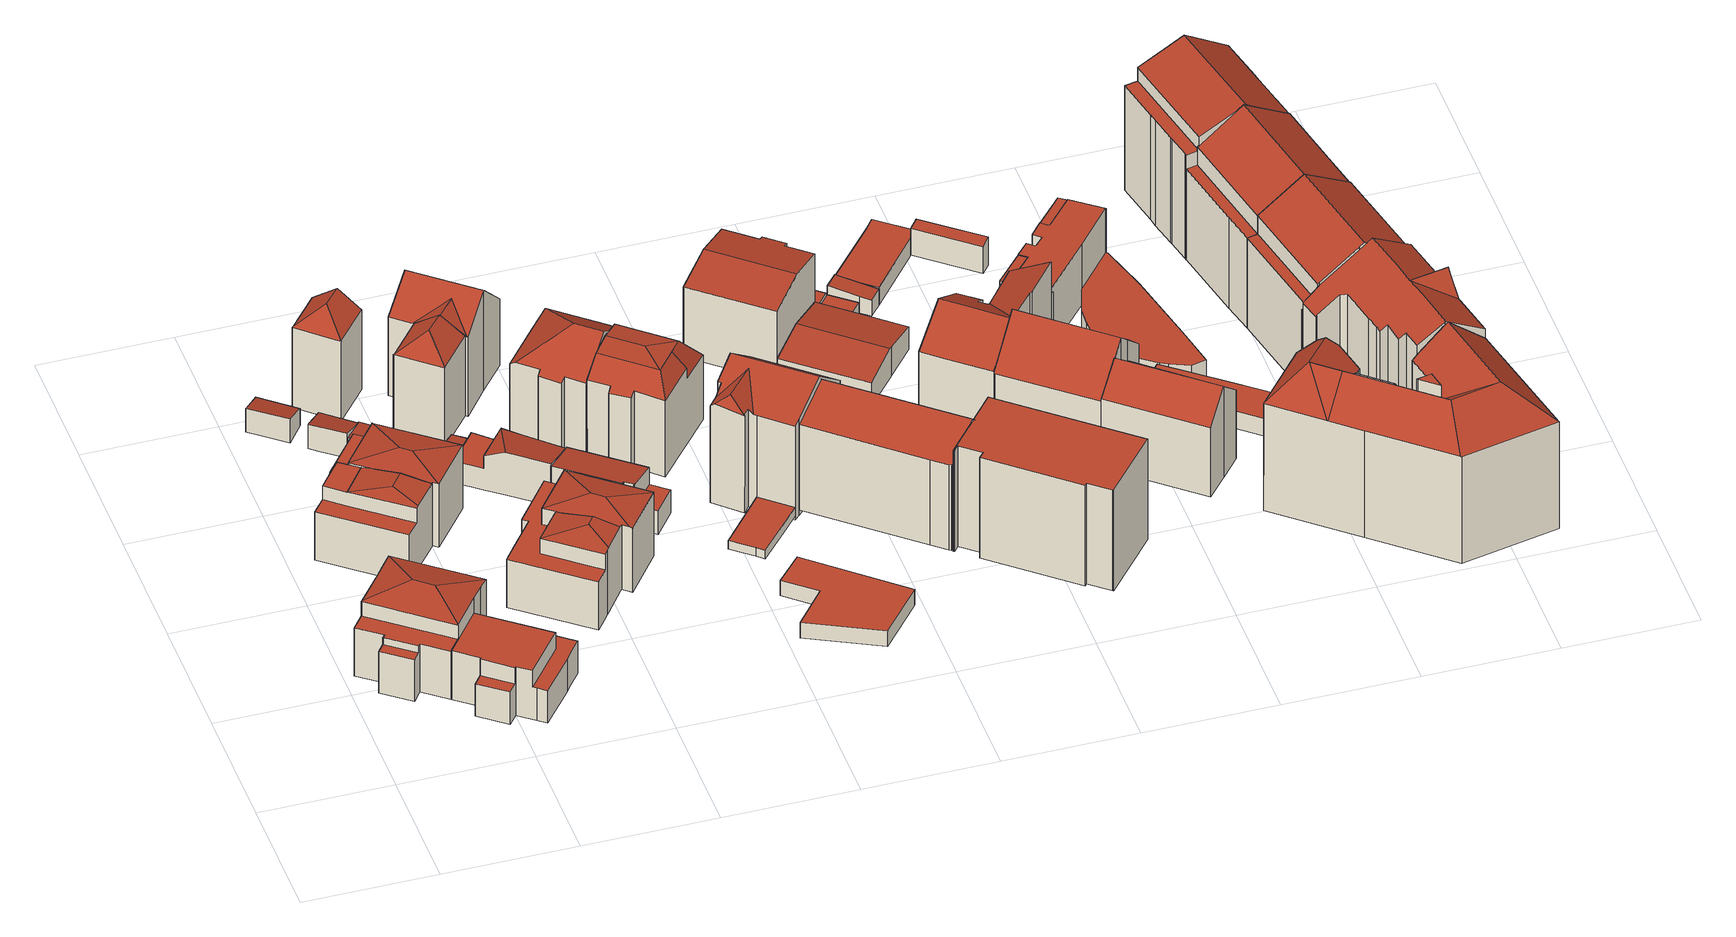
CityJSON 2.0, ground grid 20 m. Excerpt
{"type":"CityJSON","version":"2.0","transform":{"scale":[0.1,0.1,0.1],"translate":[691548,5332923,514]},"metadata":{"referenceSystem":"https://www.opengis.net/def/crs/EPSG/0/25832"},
"CityObjects":{
"building1":{"type":"Building","attributes":{"Gemeindeschluessel":"09162000","HoeheDach":"528.180","HoeheGrund":"515.790","Methode":"2000","NiedrigsteTraufeDesGebaeudes":"523.100","Geometrietyp2DReferenz":"3000","function":"31001_1000","roofType":"3200","measuredHeight":12.39,"storeysAboveGround":4},"geometry":[{"type":"MultiSurface","lod":"2","boundaries":[[[0,1,2,3,4]],[[5,6,7,8,9,10,11]],[[12,13,14,15,16,17,18,19,20]],[[21,22,23,24]],[[25,2,1,26]],[[24,17,16,15,14,27,28,29,11,10,9,30,31,32,33,25,26,21]],[[8,7,34,35,13,12,36,37]],[[20,19,38,0,4,39]],[[40,41,6,5]],[[0,38,22,1]],[[12,20,39,36]],[[9,8,37,30]],[[29,40,5,11]],[[24,23,18,17]],[[33,3,2,25]],[[26,1,22,21]],[[14,13,35,27]],[[41,34,7,6]],[[19,18,23,22,38]],[[29,28,27,35,34,41,40]],[[37,36,39,4,3,33,32,31,30]]],"semantics":{"surfaces":[{"type":"RoofSurface"},{"type":"WallSurface"},{"type":"GroundSurface"}],"values":[0,1,1,1,1,2,0,0,0,0,1,1,1,1,1,1,1,1,0,1,1]}}]},
"building2":{"type":"Building","attributes":{"Gemeindeschluessel":"09162000","HoeheDach":"524.380","HoeheGrund":"515.760","Methode":"2000","NiedrigsteTraufeDesGebaeudes":"521.460","Geometrietyp2DReferenz":"3000","function":"31001_1000","roofType":"1000","measuredHeight":8.62,"storeysAboveGround":3},"geometry":[{"type":"MultiSurface","lod":"2","boundaries":[[[42,43,44,45,17,46,14]],[[47,48,49,50]],[[51,52,53,54,55,56,57]],[[24,58,59,60]],[[61,62,60,59,63,64]],[[65,66,53,52]],[[47,50,67,68,64,63,59,58,45,44]],[[69,65,52,51]],[[70,69,51,57]],[[71,68,67,72]],[[61,64,68,71]],[[17,45,58,24]],[[73,72,67,50,49,74,75]],[[44,43,48,47]],[[54,53,66,74,49,48,43,42]],[[55,54,42,14]],[[65,69,70,76,75,74,66]],[[62,61,71,72,73,75,76,70,57,56,55,14,46,17,24,60]]],"semantics":{"surfaces":[{"type":"WallSurface"},{"type":"RoofSurface"},{"type":"GroundSurface"}],"values":[0,0,0,0,0,0,1,1,0,0,0,0,0,0,1,0,0,2]}}]},
"building3":{"type":"Building","attributes":{"Gemeindeschluessel":"09162000","HoeheDach":"519.528","HoeheGrund":"515.320","Methode":"2000","NiedrigsteTraufeDesGebaeudes":"518.335","Geometrietyp2DReferenz":"3000","function":"31001_2000","roofType":"2100","measuredHeight":4.21},"geometry":[{"type":"MultiSurface","lod":"2","boundaries":[[[77,78,79,80,81,82]],[[83,84,85,86,77,82]],[[80,79,87,88]],[[88,87,85,84]],[[86,85,87,79,78,77]],[[84,83,82,81,80,88]]],"semantics":{"surfaces":[{"type":"WallSurface"},{"type":"RoofSurface"},{"type":"GroundSurface"}],"values":[0,0,0,0,1,2]}}]},
"building4":{"type":"Building","attributes":{"Gemeindeschluessel":"09162000","HoeheDach":"527.890","HoeheGrund":"515.760","Methode":"2000","NiedrigsteTraufeDesGebaeudes":"524.290","Geometrietyp2DReferenz":"3000","function":"31001_1000","roofType":"3200","measuredHeight":12.13,"storeysAboveGround":4},"geometry":[{"type":"MultiSurface","lod":"2","boundaries":[[[89,90,91,92,93,94,95,96,97,98,99,100,101,102,103,104]],[[105,106,107,108]],[[109,110,111,112,113,114,115,116,117,118]],[[119,120,95,94,93,92,91,114,113,121,122,123]],[[124,112,111,110]],[[123,122,125,126]],[[115,127,128,116]],[[117,129,130,118]],[[131,105,108,132,133,134]],[[122,121,112,124,125]],[[135,119,123,126,136,137,138]],[[90,89,127,115,114,91]],[[117,116,128,129]],[[100,134,133,101]],[[132,130,129,128,104,103,102,101,133]],[[136,126,139,140]],[[95,120,141,96]],[[125,124,110,139,126]],[[99,131,134,100]],[[141,138,137,106,105,131,99,98,97,96]],[[104,128,127,89]],[[136,140,107,106,137]],[[108,107,118,130,132]],[[140,139,110,109,118,107]],[[120,119,135,138,141]],[[121,113,112]]],"semantics":{"surfaces":[{"type":"GroundSurface"},{"type":"WallSurface"},{"type":"RoofSurface"}],"values":[0,1,2,1,1,2,2,2,2,2,1,1,2,1,1,1,1,2,1,1,1,2,1,1,2,1]}}]},
"building5":{"type":"Building","attributes":{"Gemeindeschluessel":"09162000","HoeheDach":"519.549","HoeheGrund":"515.170","Methode":"1000","NiedrigsteTraufeDesGebaeudes":"517.961","Geometrietyp2DReferenz":"3000","function":"31001_2000","roofType":"2100","measuredHeight":4.38},"geometry":[{"type":"MultiSurface","lod":"2","boundaries":[[[142,143,144,145,146,147,148]],[[149,150,151,152,153,154,155]],[[143,142,148,152,151,150]],[[144,143,150,149,155,145]],[[152,148,147,153]],[[146,154,153,147]],[[155,154,146,145]]],"semantics":{"surfaces":[{"type":"GroundSurface"},{"type":"RoofSurface"},{"type":"WallSurface"}],"values":[0,1,2,2,2,2,2]}}]},
"building6":{"type":"Building","attributes":{"Gemeindeschluessel":"09162000","HoeheDach":"531.900","HoeheGrund":"515.100","Methode":"2000","NiedrigsteTraufeDesGebaeudes":"529.168","Geometrietyp2DReferenz":"3000","function":"31001_9998","roofType":"3200","measuredHeight":16.8,"storeysAboveGround":4},"geometry":[{"type":"MultiSurface","lod":"2","boundaries":[[[156,157,158,159]],[[160,161,162,163,164,157,156]],[[165,161,160,156,159,166,167]],[[161,165,167,168,169,162]],[[169,168,170,171]],[[170,168,167,166,159,158]],[[164,171,170,158,157]],[[163,162,169,171,164]]],"semantics":{"surfaces":[{"type":"WallSurface"},{"type":"GroundSurface"},{"type":"RoofSurface"}],"values":[0,0,1,0,2,0,2,2]}}]},
"building7":{"type":"Building","attributes":{"Gemeindeschluessel":"09162000","HoeheDach":"518.788","HoeheGrund":"515.420","Methode":"2000","NiedrigsteTraufeDesGebaeudes":"517.843","Geometrietyp2DReferenz":"3000","function":"31001_2000","roofType":"1000","measuredHeight":3.37},"geometry":[{"type":"MultiSurface","lod":"2","boundaries":[[[172,173,174,175]],[[176,177,178,179]],[[180,181,173,172]],[[179,178,182,183]],[[184,185,181,180]],[[183,186,184,180,172,175,176,179]],[[178,177,174,173,181,185,187,182]],[[175,174,177,176]],[[186,187,185,184]],[[183,182,187,186]]],"semantics":{"surfaces":[{"type":"WallSurface"},{"type":"GroundSurface"},{"type":"RoofSurface"}],"values":[0,0,0,0,0,1,2,0,0,0]}}]},
"building8":{"type":"Building","attributes":{"Gemeindeschluessel":"09162000","HoeheDach":"527.950","HoeheGrund":"515.720","Methode":"2000","NiedrigsteTraufeDesGebaeudes":"524.250","Geometrietyp2DReferenz":"3000","function":"31001_1000","roofType":"3200","measuredHeight":12.23,"storeysAboveGround":4},"geometry":[{"type":"MultiSurface","lod":"2","boundaries":[[[188,189,190,191,192,193,194,195,196,197,198,199,200]],[[201,188,200,202]],[[192,203,204,193]],[[205,206,207,208]],[[209,210,204,203]],[[211,212,213,214,215,216,217,218,219]],[[209,220,221,207,206,210]],[[222,219,218,223,224]],[[191,225,226,227,203,192]],[[228,229,221,220]],[[227,226,230,216,215,228,220,209,203]],[[231,232,198,197,196,233]],[[200,199,198,232,234,202]],[[196,195,194,235,236,233]],[[237,238,229,228,215,214]],[[238,239,208,207,221,229]],[[189,222,224,190]],[[218,217,240,223]],[[240,217,216,230,226]],[[223,240,226,225,224]],[[189,188,201,241,211,219,222]],[[239,238,237,214,213,212,211,241,201,202,234,232,231,233,236,235,242,243,205,208]],[[193,204,210,206,205,243,242,235,194]],[[190,224,225,191]]],"semantics":{"surfaces":[{"type":"RoofSurface"},{"type":"WallSurface"},{"type":"GroundSurface"}],"values":[0,1,1,1,0,1,0,0,1,0,0,1,1,1,1,1,1,0,1,0,1,2,1,1]}}]},
"building9":{"type":"Building","attributes":{"Gemeindeschluessel":"09162000","HoeheDach":"531.898","HoeheGrund":"515.230","Methode":"1000","NiedrigsteTraufeDesGebaeudes":"529.233","Geometrietyp2DReferenz":"3000","function":"31001_9998","roofType":"3200","measuredHeight":16.67,"storeysAboveGround":4},"geometry":[{"type":"MultiSurface","lod":"2","boundaries":[[[244,245,246,247]],[[247,246,248,249,250,251]],[[252,253,244,254]],[[245,255,248,246]],[[254,244,247,251]],[[244,253,255,245]],[[254,251,250,249,256,252]],[[255,253,252,256,249,248]]],"semantics":{"surfaces":[{"type":"RoofSurface"},{"type":"WallSurface"},{"type":"GroundSurface"}],"values":[0,1,1,0,1,0,2,1]}}]},
"building10":{"type":"Building","attributes":{"Gemeindeschluessel":"09162000","HoeheDach":"523.017","HoeheGrund":"515.440","Methode":"2000","NiedrigsteTraufeDesGebaeudes":"519.154","Geometrietyp2DReferenz":"3000","function":"31001_2000","roofType":"2100","measuredHeight":7.58},"geometry":[{"type":"MultiSurface","lod":"2","boundaries":[[[257,258,259,260,261,262,263,264,265,266,179]],[[266,267,268,176,269,179]],[[261,270,271,272,273,262]],[[264,274,275,276,277,265]],[[278,260,259,258,257,179,269,176,175,279,280,281,282]],[[276,275,273,272,271,282,281,280,279,175,283]],[[263,262,273,275,274,264]],[[260,278,282,271,270,261]],[[176,268,283,175]],[[265,277,276,283,268,267,266]]],"semantics":{"surfaces":[{"type":"WallSurface"},{"type":"RoofSurface"},{"type":"GroundSurface"}],"values":[0,0,1,0,2,0,1,0,0,1]}}]},
"building11":{"type":"Building","attributes":{"Gemeindeschluessel":"09162000","HoeheDach":"532.850","HoeheGrund":"515.339","Methode":"2000","NiedrigsteTraufeDesGebaeudes":"526.987","Geometrietyp2DReferenz":"3000","function":"31001_9998","roofType":"3100","measuredHeight":17.51,"storeysAboveGround":3},"geometry":[{"type":"MultiSurface","lod":"2","boundaries":[[[284,285,286,287]],[[288,289,290,291,292,293,294]],[[291,290,295,285,284]],[[287,296,292,291,284]],[[288,297,298,289]],[[290,289,298,299,295]],[[293,292,296,300,301]],[[302,303,301,300]],[[287,286,299,298,297,302,300,296]],[[288,294,303,302,297]],[[295,299,286,285]],[[293,301,303,294]]],"semantics":{"surfaces":[{"type":"RoofSurface"},{"type":"GroundSurface"},{"type":"WallSurface"}],"values":[0,1,2,2,2,2,2,0,0,2,0,2]}}]},
"building12":{"type":"Building","attributes":{"Gemeindeschluessel":"09162000","HoeheDach":"522.593","HoeheGrund":"514.731","Methode":"2000","NiedrigsteTraufeDesGebaeudes":"518.750","Geometrietyp2DReferenz":"3000","function":"31001_2000","roofType":"1000","measuredHeight":7.86},"geometry":[{"type":"MultiSurface","lod":"2","boundaries":[[[304,305,306,307]],[[308,309,310,311]],[[312,313,314,315]],[[316,317,318,319]],[[320,321,309,308]],[[322,323,313,312]],[[315,314,324,325]],[[319,318,307,306,321,320]],[[318,317,304,307]],[[326,327,305,304,317,316]],[[325,324,327,326]],[[323,310,309,321,306,305,327,324,314,313]],[[311,310,323,322]],[[326,316,319,320,308,311,322,312,315,325]]],"semantics":{"surfaces":[{"type":"WallSurface"},{"type":"RoofSurface"},{"type":"GroundSurface"}],"values":[0,0,0,0,0,0,0,0,1,0,0,1,0,2]}}]},
"building13":{"type":"Building","attributes":{"Gemeindeschluessel":"09162000","HoeheDach":"532.458","HoeheGrund":"515.210","Methode":"1000","NiedrigsteTraufeDesGebaeudes":"527.505","Geometrietyp2DReferenz":"3000","function":"31001_1000","roofType":"3200","measuredHeight":17.25,"storeysAboveGround":3},"geometry":[{"type":"MultiSurface","lod":"2","boundaries":[[[328,329,330,331,332,333,334,335,336,337,338,339,340]],[[341,342,343,344]],[[329,345,346,330]],[[335,334,347,348,349,336]],[[348,341,344,350,351,349]],[[331,330,346,352]],[[344,343,340,339,338,350]],[[347,353,354,352,346,345,342,341,348]],[[333,353,347,334]],[[349,351,350,338,337,336]],[[329,328,340,343,342,345]],[[332,331,352,354,353,333]]],"semantics":{"surfaces":[{"type":"GroundSurface"},{"type":"RoofSurface"},{"type":"WallSurface"}],"values":[0,1,2,2,1,2,2,1,2,2,2,2]}}]},
"building14":{"type":"Building","attributes":{"Gemeindeschluessel":"09162000","HoeheDach":"531.480","HoeheGrund":"515.284","Methode":"2000","NiedrigsteTraufeDesGebaeudes":"526.706","Geometrietyp2DReferenz":"3000","function":"31001_1000","roofType":"3100","measuredHeight":16.2,"storeysAboveGround":3},"geometry":[{"type":"MultiSurface","lod":"2","boundaries":[[[355,356,357,358,359,360,361,362]],[[362,361,363,364]],[[365,366,367,368,369,370,371]],[[372,373,374,375]],[[376,377,366,365]],[[378,379,380,381]],[[380,357,356,370,369]],[[358,357,380,379]],[[373,363,361,360,378,367,366,377,374]],[[372,375,376,365,371,355,362,364]],[[373,372,364,363]],[[377,376,375,374]],[[381,380,369,368]],[[371,370,356,355]],[[378,381,368,367]],[[359,379,378,360]],[[379,359,358]]],"semantics":{"surfaces":[{"type":"WallSurface"},{"type":"RoofSurface"},{"type":"GroundSurface"}],"values":[0,0,0,0,0,1,1,1,1,2,0,0,1,0,1,1,0]}}]},
"building15":{"type":"Building","attributes":{"Gemeindeschluessel":"09162000","HoeheDach":"516.363","HoeheGrund":"514.863","Methode":"1000","NiedrigsteTraufeDesGebaeudes":"516.363","Geometrietyp2DReferenz":"3000","function":"31001_2000","roofType":"1000","measuredHeight":1.5},"geometry":[{"type":"MultiSurface","lod":"2","boundaries":[[[382,383,384,385,386,387]],[[388,389,390,391,392,384,383,382]],[[393,394,389,388,382,387]],[[395,390,389,394]],[[396,395,394,393,387,386,385,397]],[[392,397,385,384]],[[395,396,397,392,391,390]]],"semantics":{"surfaces":[{"type":"WallSurface"},{"type":"RoofSurface"},{"type":"GroundSurface"}],"values":[0,1,0,0,2,0,0]}}]},
"building16":{"type":"Building","attributes":{"Gemeindeschluessel":"09162000","HoeheDach":"518.344","HoeheGrund":"515.639","Methode":"1000","NiedrigsteTraufeDesGebaeudes":"518.344","Geometrietyp2DReferenz":"3000","function":"31001_2000","roofType":"1000","measuredHeight":2.71},"geometry":[{"type":"MultiSurface","lod":"2","boundaries":[[[398,399,400,401,402,403,404]],[[398,405,406,399]],[[398,404,407,405]],[[401,400,408,409]],[[402,401,409,410]],[[407,411,410,409,408,406,405]],[[399,406,408,400]],[[403,411,407,404]],[[403,402,410,411]]],"semantics":{"surfaces":[{"type":"GroundSurface"},{"type":"WallSurface"},{"type":"RoofSurface"}],"values":[0,1,1,1,1,2,1,1,1]}}]},
"building17":{"type":"Building","attributes":{"Gemeindeschluessel":"09162000","HoeheDach":"534.150","HoeheGrund":"514.221","Methode":"2000","NiedrigsteTraufeDesGebaeudes":"528.809","Geometrietyp2DReferenz":"3000","function":"31001_1000","roofType":"3100","measuredHeight":19.93,"storeysAboveGround":4},"geometry":[{"type":"MultiSurface","lod":"2","boundaries":[[[412,413,414,415]],[[413,412,416,417]],[[418,419,420,421,422]],[[412,415,423,424,416]],[[425,426,418,422]],[[424,423,426,425]],[[427,420,419,428,429]],[[430,431,432,429,428]],[[417,433,434,414,413]],[[424,425,422,421,435,436,437,433,417,416]],[[438,427,429,432]],[[430,439,437,436,431]],[[437,439,434,433]],[[436,435,438,432,431]],[[418,426,423,415,414,434,439,430,428,419]],[[427,438,435,421,420]]],"semantics":{"surfaces":[{"type":"RoofSurface"},{"type":"WallSurface"},{"type":"GroundSurface"}],"values":[0,1,1,1,1,1,0,0,1,2,0,1,1,1,0,1]}}]},
"building18":{"type":"Building","attributes":{"Gemeindeschluessel":"09162000","HoeheDach":"533.324","HoeheGrund":"515.209","Methode":"2000","NiedrigsteTraufeDesGebaeudes":"527.784","Geometrietyp2DReferenz":"3000","function":"31001_1000","roofType":"3100","measuredHeight":18.11,"storeysAboveGround":5},"geometry":[{"type":"MultiSurface","lod":"2","boundaries":[[[440,441,442,443]],[[444,445,446,447]],[[443,442,448,449]],[[449,448,450,445,444]],[[451,452,453,454,455]],[[456,457,458,446,445,450,453,452]],[[451,455,440,443,449,444,447,459,460,461]],[[455,454,441,440]],[[459,458,457,460]],[[460,457,456,461]],[[461,456,452,451]],[[447,446,458,459]],[[450,448,442,441,454,453]]],"semantics":{"surfaces":[{"type":"WallSurface"},{"type":"RoofSurface"},{"type":"GroundSurface"}],"values":[0,0,0,0,0,1,2,0,0,0,0,0,1]}}]},
"building19":{"type":"Building","attributes":{"Gemeindeschluessel":"09162000","HoeheDach":"528.990","HoeheGrund":"515.180","Methode":"2000","NiedrigsteTraufeDesGebaeudes":"527.637","Geometrietyp2DReferenz":"3000","function":"31001_1000","roofType":"3100","measuredHeight":13.81,"storeysAboveGround":3},"geometry":[{"type":"MultiSurface","lod":"2","boundaries":[[[462,463,464,465,466,467,468,469]],[[470,462,469,471]],[[471,469,468,472,473,474]],[[475,464,463,476]],[[472,468,467,477]],[[478,479,474,473,472,477,480,481,475,476]],[[479,470,471,474]],[[481,465,464,475]],[[480,466,465,481]],[[479,478,476,463,462,470]],[[477,467,466,480]]],"semantics":{"surfaces":[{"type":"RoofSurface"},{"type":"WallSurface"},{"type":"GroundSurface"}],"values":[0,0,1,1,1,2,1,1,1,1,1]}}]},
"building20":{"type":"Building","attributes":{"Gemeindeschluessel":"09162000","HoeheDach":"520.490","HoeheGrund":"515.310","Methode":"1000","NiedrigsteTraufeDesGebaeudes":"519.299","Geometrietyp2DReferenz":"3000","function":"31001_9998","roofType":"3100","measuredHeight":5.18,"storeysAboveGround":1},"geometry":[{"type":"MultiSurface","lod":"2","boundaries":[[[482,483,484,485]],[[486,484,483,487,488,489]],[[490,488,487,491]],[[485,492,493,494,495,496,490,491,482]],[[497,498,486,489,499]],[[494,497,499,495]],[[499,489,488,490,496,495]],[[494,493,492,485,484,486,498,497]],[[491,487,483,482]]],"semantics":{"surfaces":[{"type":"WallSurface"},{"type":"RoofSurface"},{"type":"GroundSurface"}],"values":[0,1,0,2,1,0,0,0,0]}}]},
"building21":{"type":"Building","attributes":{"Gemeindeschluessel":"09162000","HoeheDach":"532.850","HoeheGrund":"515.150","Methode":"1000","NiedrigsteTraufeDesGebaeudes":"532.850","Geometrietyp2DReferenz":"3000","function":"31001_1000","roofType":"1000","measuredHeight":17.7,"storeysAboveGround":6},"geometry":[{"type":"MultiSurface","lod":"2","boundaries":[[[500,501,502,503,504,505,506,507,508,509,510,511]],[[502,501,512,513]],[[500,511,514,515]],[[502,513,516,503]],[[507,517,518,508]],[[511,510,519,514]],[[508,518,520,509]],[[503,516,521,504]],[[522,523,521,516,513,512,515,514,519,520,518,517]],[[500,515,512,501]],[[505,523,522,506]],[[510,509,520,519]],[[505,504,521,523]],[[507,506,522,517]]],"semantics":{"surfaces":[{"type":"GroundSurface"},{"type":"WallSurface"},{"type":"RoofSurface"}],"values":[0,1,1,1,1,1,1,1,2,1,1,1,1,1]}}]},
"building22":{"type":"Building","attributes":{"Gemeindeschluessel":"09162000","HoeheDach":"517.452","HoeheGrund":"515.167","Methode":"1000","NiedrigsteTraufeDesGebaeudes":"517.452","Geometrietyp2DReferenz":"3000","function":"51009_1610","roofType":"1000","measuredHeight":2.29},"geometry":[{"type":"MultiSurface","lod":"2","boundaries":[[[524,525,526,527]],[[528,529,525,524]],[[530,531,529,528]],[[526,525,529,531]],[[527,526,531,530]],[[530,528,524,527]]],"semantics":{"surfaces":[{"type":"WallSurface"},{"type":"RoofSurface"},{"type":"GroundSurface"}],"values":[0,0,0,1,0,2]}}]},
"building23":{"type":"Building","attributes":{"Gemeindeschluessel":"09162000","HoeheDach":"517.127","HoeheGrund":"515.340","Methode":"1000","NiedrigsteTraufeDesGebaeudes":"517.127","Geometrietyp2DReferenz":"3000","function":"31001_2000","roofType":"1000","measuredHeight":1.79},"geometry":[{"type":"MultiSurface","lod":"2","boundaries":[[[532,533,534,535]],[[536,537,538,539]],[[539,538,540,491]],[[540,538,537,534,533,541]],[[490,541,533,532]],[[535,534,537,536]],[[491,540,541,490]],[[490,532,535,536,539,491]]],"semantics":{"surfaces":[{"type":"WallSurface"},{"type":"RoofSurface"},{"type":"GroundSurface"}],"values":[0,0,0,1,0,0,0,2]}}]},
"building24":{"type":"Building","attributes":{"Gemeindeschluessel":"09162000","HoeheDach":"518.666","HoeheGrund":"515.320","Methode":"1000","NiedrigsteTraufeDesGebaeudes":"518.078","Geometrietyp2DReferenz":"3000","function":"31001_2000","roofType":"1000","measuredHeight":3.35},"geometry":[{"type":"MultiSurface","lod":"2","boundaries":[[[539,542,543,536]],[[544,545,546,547]],[[536,543,545,544]],[[536,544,547,548,539]],[[548,549,542,539]],[[547,546,549,548]],[[542,549,546,545,543]]],"semantics":{"surfaces":[{"type":"WallSurface"},{"type":"GroundSurface"},{"type":"RoofSurface"}],"values":[0,0,0,1,0,0,2]}}]},
"building25":{"type":"Building","attributes":{"Gemeindeschluessel":"09162000","HoeheDach":"531.281","HoeheGrund":"515.290","Methode":"1000","NiedrigsteTraufeDesGebaeudes":"527.058","Geometrietyp2DReferenz":"3000","function":"31001_1000","roofType":"3100","measuredHeight":15.99,"storeysAboveGround":3},"geometry":[{"type":"MultiSurface","lod":"2","boundaries":[[[550,551,552,553,554,555,556,557,558,559,560,561,562,563,564,565,566,567,568,569,570]],[[571,572,573,574,575,576,577,578,579,580]],[[558,581,582,559]],[[569,583,584,570]],[[582,580,579,561,560,559]],[[551,585,586,552]],[[556,555,554,553,552,586,587,573,572,588]],[[589,588,572,571,580,582,581]],[[573,587,586,585,590,584,583,591,592,574]],[[551,550,570,584,590,585]],[[575,574,592,591,568,567,566,565]],[[557,556,588,589,581,558]],[[561,579,578,562]],[[576,575,565,564,563,577]],[[568,591,583,569]],[[562,578,577,563]]],"semantics":{"surfaces":[{"type":"GroundSurface"},{"type":"RoofSurface"},{"type":"WallSurface"}],"values":[0,1,2,2,2,2,2,1,1,2,2,2,2,2,2,2]}}]},
"building26":{"type":"Building","attributes":{"Gemeindeschluessel":"09162000","HoeheDach":"518.366","HoeheGrund":"515.310","Methode":"1000","NiedrigsteTraufeDesGebaeudes":"518.366","Geometrietyp2DReferenz":"3000","function":"31001_2000","roofType":"1000","measuredHeight":3.06},"geometry":[{"type":"MultiSurface","lod":"2","boundaries":[[[593,594,595,596]],[[597,598,599,544]],[[600,596,595,601,598,597]],[[547,593,596,600]],[[593,547,544,599,602,594]],[[547,600,597,544]],[[595,594,602,601]],[[598,601,602,599]]],"semantics":{"surfaces":[{"type":"WallSurface"},{"type":"RoofSurface"},{"type":"GroundSurface"}],"values":[0,0,1,0,2,0,0,0]}}]},
"building27":{"type":"Building","attributes":{"Gemeindeschluessel":"09162000","HoeheDach":"533.040","HoeheGrund":"515.290","Methode":"2000","NiedrigsteTraufeDesGebaeudes":"525.825","Geometrietyp2DReferenz":"3000","function":"31001_1000","roofType":"3100","measuredHeight":17.75,"storeysAboveGround":3},"geometry":[{"type":"MultiSurface","lod":"2","boundaries":[[[551,603,604,605]],[[606,607,608,609,552,553,555,556]],[[610,611,612,613]],[[614,615,616,617]],[[604,618,619,620,621,605]],[[612,611,622,623,607,606]],[[552,609,603,551]],[[624,622,611,610]],[[617,625,624,610,613,556,555,553,552,551,605,621,620,626,627,628,614]],[[617,616,623,625]],[[615,614,628,629]],[[623,616,615,629,630,631,619,618,604,603,609,608,607]],[[628,627,626,631,630,629]],[[620,619,631,626]],[[625,623,622,624]],[[613,612,606,556]]],"semantics":{"surfaces":[{"type":"WallSurface"},{"type":"RoofSurface"},{"type":"GroundSurface"}],"values":[0,0,0,0,0,1,0,0,2,0,0,1,0,0,0,0]}}]},
"building28":{"type":"Building","attributes":{"Gemeindeschluessel":"09162000","HoeheDach":"525.543","HoeheGrund":"515.485","Methode":"1000","NiedrigsteTraufeDesGebaeudes":"525.543","Geometrietyp2DReferenz":"3000","function":"51009_1610","roofType":"1000","measuredHeight":10.06},"geometry":[{"type":"MultiSurface","lod":"2","boundaries":[[[632,633,634,635]],[[635,636,637,632]],[[634,638,636,635]],[[633,639,638,634]],[[636,638,639,637]],[[632,637,639,633]]],"semantics":{"surfaces":[{"type":"GroundSurface"},{"type":"WallSurface"},{"type":"RoofSurface"}],"values":[0,1,1,1,2,1]}}]},
"building29":{"type":"Building","attributes":{"Gemeindeschluessel":"09162000","HoeheDach":"520.373","HoeheGrund":"515.390","Methode":"1000","NiedrigsteTraufeDesGebaeudes":"520.059","Geometrietyp2DReferenz":"3000","function":"51009_1610","roofType":"1000","measuredHeight":4.98},"geometry":[{"type":"MultiSurface","lod":"2","boundaries":[[[640,641,642,643]],[[643,644,645,640]],[[644,646,647,645]],[[641,647,646,642]],[[640,645,647,641]],[[642,646,644,643]]],"semantics":{"surfaces":[{"type":"GroundSurface"},{"type":"WallSurface"},{"type":"RoofSurface"}],"values":[0,1,2,1,1,1]}}]},
"building30":{"type":"Building","attributes":{"Gemeindeschluessel":"09162000","HoeheDach":"531.291","HoeheGrund":"515.210","Methode":"1000","NiedrigsteTraufeDesGebaeudes":"527.373","Geometrietyp2DReferenz":"3000","function":"31001_1000","roofType":"3100","measuredHeight":16.08,"storeysAboveGround":4},"geometry":[{"type":"MultiSurface","lod":"2","boundaries":[[[648,649,650,651]],[[652,653,650,649,654,655,656]],[[657,658,659,660]],[[651,650,653,661]],[[660,659,662,663]],[[664,655,654,665]],[[665,654,649,648]],[[657,666,661,653,652,658]],[[662,667,656,655,664,668,669,663]],[[661,666,657,660,663,669,668,664,665,648,651]],[[658,652,656,667,662,659]]],"semantics":{"surfaces":[{"type":"WallSurface"},{"type":"RoofSurface"},{"type":"GroundSurface"}],"values":[0,1,0,0,0,0,0,0,0,2,1]}}]},
"building31":{"type":"Building","attributes":{"Gemeindeschluessel":"09162000","HoeheDach":"525.561","HoeheGrund":"515.040","Methode":"1000","NiedrigsteTraufeDesGebaeudes":"525.561","Geometrietyp2DReferenz":"3000","function":"31001_1000","roofType":"1000","measuredHeight":10.52,"storeysAboveGround":1},"geometry":[{"type":"MultiSurface","lod":"2","boundaries":[[[670,671,672,673]],[[674,675,676,677]],[[678,676,675,679,680,681,682,683,684,685,686,687,688,689,690,672,671,691]],[[683,682,692,693,694,684]],[[695,688,687,696]],[[692,682,681,697]],[[673,672,690,698]],[[677,676,678,699]],[[699,678,691,700]],[[696,687,686,701]],[[702,680,679,703]],[[704,689,688,695]],[[701,686,685,705]],[[698,690,689,704]],[[705,685,684,694]],[[697,702,703,674,677,699,700,670,673,698,704,695,696,701,705,694,693,692]],[[702,697,681,680]],[[703,679,675,674]],[[700,691,671,670]]],"semantics":{"surfaces":[{"type":"WallSurface"},{"type":"RoofSurface"},{"type":"GroundSurface"}],"values":[0,0,1,0,0,0,0,0,0,0,0,0,0,0,0,2,0,0,0]}}]},
"building32":{"type":"Building","attributes":{"Gemeindeschluessel":"09162000","HoeheDach":"525.528","HoeheGrund":"515.199","Methode":"1000","NiedrigsteTraufeDesGebaeudes":"525.528","Geometrietyp2DReferenz":"3000","function":"51009_1610","roofType":"1000","measuredHeight":10.33},"geometry":[{"type":"MultiSurface","lod":"2","boundaries":[[[706,707,708,709]],[[710,708,707,711]],[[712,706,709,713]],[[713,709,708,710]],[[713,710,711,712]],[[711,707,706,712]]],"semantics":{"surfaces":[{"type":"RoofSurface"},{"type":"WallSurface"},{"type":"GroundSurface"}],"values":[0,1,1,1,2,1]}}]},
"building33":{"type":"Building","attributes":{"Gemeindeschluessel":"09162000","HoeheDach":"518.120","HoeheGrund":"515.050","Methode":"1000","NiedrigsteTraufeDesGebaeudes":"518.120","Geometrietyp2DReferenz":"3000","function":"31001_2000","roofType":"1000","measuredHeight":3.07},"geometry":[{"type":"MultiSurface","lod":"2","boundaries":[[[714,715,716,717,718,719,720]],[[721,715,714,722]],[[718,717,723,724,725,719]],[[721,726,723,717,716,715]],[[726,721,722,727,725,724,723]],[[727,720,719,725]],[[722,714,720,727]]],"semantics":{"surfaces":[{"type":"RoofSurface"},{"type":"WallSurface"},{"type":"GroundSurface"}],"values":[0,1,1,1,2,1,1]}}]},
"building34":{"type":"Building","attributes":{"Gemeindeschluessel":"09162000","HoeheDach":"517.920","HoeheGrund":"515.050","Methode":"1000","NiedrigsteTraufeDesGebaeudes":"517.920","Geometrietyp2DReferenz":"3000","function":"31001_2000","roofType":"1000","measuredHeight":2.87},"geometry":[{"type":"MultiSurface","lod":"2","boundaries":[[[728,729,730,731]],[[732,733,734,735]],[[731,730,733,732]],[[702,736,737,697]],[[697,737,738,739]],[[740,741,742,743,744,745]],[[739,738,746,747]],[[747,746,729,728]],[[748,749,750,751,742,741]],[[752,753,750,749]],[[743,742,751,750,753,734,733,730,729,746,738,737,736,754,744]],[[745,744,754,755]],[[755,754,736,702]],[[732,735,752,749,748,741,740,745,755,702,697,739,747,728,731]],[[735,734,753,752]]],"semantics":{"surfaces":[{"type":"WallSurface"},{"type":"RoofSurface"},{"type":"GroundSurface"}],"values":[0,0,0,0,0,0,0,0,0,0,1,0,0,2,0]}}]},
"building35":{"type":"Building","attributes":{"Gemeindeschluessel":"09162000","HoeheDach":"517.535","HoeheGrund":"515.010","Methode":"1000","NiedrigsteTraufeDesGebaeudes":"517.535","Geometrietyp2DReferenz":"3000","function":"31001_2000","roofType":"1000","measuredHeight":2.52},"geometry":[{"type":"MultiSurface","lod":"2","boundaries":[[[756,757,758,759]],[[760,761,762,722]],[[722,762,763,721]],[[723,764,765,766]],[[767,768,769,770]],[[771,758,757,772,773,760,722,721,723,766,774,775,767,770,776,777]],[[766,765,778,774]],[[758,771,777,779,780,759]],[[781,779,777,776,770,769]],[[773,772,782,783,761,760]],[[783,782,756,759,780,779,781,769,768,784,778,765,764,763,762,761]],[[757,756,782,772]],[[774,778,784,775]],[[775,784,768,767]],[[721,763,764,723]]],"semantics":{"surfaces":[{"type":"WallSurface"},{"type":"GroundSurface"},{"type":"RoofSurface"}],"values":[0,0,0,0,0,1,0,0,0,0,2,0,0,0,0]}}]},
"building36":{"type":"Building","attributes":{"Gemeindeschluessel":"09162000","HoeheDach":"534.462","HoeheGrund":"515.244","Methode":"2000","NiedrigsteTraufeDesGebaeudes":"533.203","Geometrietyp2DReferenz":"3000","function":"51009_1610","roofType":"2100","measuredHeight":19.22},"geometry":[{"type":"MultiSurface","lod":"2","boundaries":[[[785,786,787,788]],[[789,790,791,792]],[[791,790,787,786]],[[785,788,789,792]],[[788,787,790,789]],[[792,791,786,785]]],"semantics":{"surfaces":[{"type":"WallSurface"},{"type":"RoofSurface"},{"type":"GroundSurface"}],"values":[0,0,1,2,0,0]}}]},
"building37":{"type":"Building","attributes":{"Gemeindeschluessel":"09162000","HoeheDach":"538.910","HoeheGrund":"515.129","Methode":"2000","NiedrigsteTraufeDesGebaeudes":"533.730","Geometrietyp2DReferenz":"3000","function":"31001_9998","roofType":"3100","measuredHeight":23.78,"storeysAboveGround":5},"geometry":[{"type":"MultiSurface","lod":"2","boundaries":[[[793,794,795,796]],[[797,798,799,800,801,802,803,804]],[[805,802,801,806]],[[797,807,808,809,810]],[[811,812,813,814]],[[815,798,816,817]],[[818,819,820,821,793,796,822,823,824,805,806,825,826,815,817,827]],[[823,828,829,824]],[[823,822,830,813,812,828]],[[831,814,832]],[[825,800,799,826]],[[793,821,833,834,835,794]],[[819,818,809,808,836]],[[822,796,795,830]],[[836,808,807,811,837]],[[806,801,800,825]],[[807,804,838,829,828,812,811]],[[797,810,816,798]],[[809,818,827,810]],[[839,840,841]],[[820,819,836,837,831,832]],[[797,804,807]],[[805,824,829,838,841,840,803,802]],[[815,826,799,798]],[[795,794,835,842,814,813,830]],[[831,837,811,814]],[[842,835,834]],[[842,834,833,832,814]],[[810,827,817,816]],[[820,832,833,821]],[[804,839,841,838]],[[803,840,839,804]]],"semantics":{"surfaces":[{"type":"WallSurface"},{"type":"RoofSurface"},{"type":"GroundSurface"}],"values":[0,1,0,1,1,0,2,0,0,1,0,0,0,0,1,0,1,1,0,1,0,1,0,0,1,1,1,1,0,0,0,0]}}]},
"building38":{"type":"Building","attributes":{"Gemeindeschluessel":"09162000","HoeheDach":"539.034","HoeheGrund":"515.210","Methode":"2000","NiedrigsteTraufeDesGebaeudes":"532.325","Geometrietyp2DReferenz":"3000","function":"31001_1000","roofType":"3100","measuredHeight":23.82,"storeysAboveGround":5},"geometry":[{"type":"MultiSurface","lod":"2","boundaries":[[[843,844,845,846]],[[847,848,849,850]],[[851,852,853,854,855,856,857,858,859,860,861,862,845,844,863,864,865,866,867,868,869,870,871,872,873,874,849,848]],[[875,876,877,878,879,880]],[[881,864,863,882]],[[883,884,885,798,867,866]],[[886,860,859,887]],[[888,854,853,889]],[[885,884,883,890,881,882,843,846,891,892,886,887,893,894,895,896,888,889,897,898,847,850,899,900,901,902,903,904,905,906,907,908,879,878,877]],[[909,910,869]],[[868,867,798,876,875,880,911,869]],[[911,912,909,869]],[[882,863,844,843]],[[894,893,887,859,858,857,856,895]],[[872,871,913,903,902,901]],[[877,876,798,885]],[[870,869,910,914,913,871]],[[896,895,856,855,854,888]],[[889,853,852,897]],[[900,873,872,901]],[[911,880,879,908,907,912]],[[883,866,865,890]],[[897,852,851,898]],[[892,891,846,845,862,861,860,886]],[[890,865,864,881]],[[898,851,848,847]],[[912,907,906,905,904,903,913,914,910,909]],[[849,874,873,900,899,850]]],"semantics":{"surfaces":[{"type":"WallSurface"},{"type":"RoofSurface"},{"type":"GroundSurface"}],"values":[0,0,1,0,0,0,0,0,2,1,1,1,0,0,0,0,1,0,0,0,0,0,0,0,0,0,0,0]}}]},
"building39":{"type":"Building","attributes":{"Gemeindeschluessel":"09162000","HoeheDach":"538.720","HoeheGrund":"515.010","Methode":"2000","NiedrigsteTraufeDesGebaeudes":"531.000","Geometrietyp2DReferenz":"3000","function":"31001_1000","roofType":"3100","measuredHeight":23.71,"storeysAboveGround":6},"geometry":[{"type":"MultiSurface","lod":"2","boundaries":[[[774,915,916,917]],[[918,919,920,921,922,923]],[[924,925,926,927,928,929,930,931,932]],[[933,934,923,922,927,926]],[[920,919,918,935,936,774,917,937,932,931,930,929,938]],[[917,916,939,937]],[[939,916,915,940,925,924]],[[937,939,924,932]],[[774,936,935,934,933,940,915]],[[922,921,941,928,927]],[[929,928,941,938]],[[918,923,934,935]],[[940,933,926,925]],[[938,941,921,920]]],"semantics":{"surfaces":[{"type":"WallSurface"},{"type":"RoofSurface"},{"type":"GroundSurface"}],"values":[0,0,0,1,2,0,1,0,0,1,0,0,0,0]}}]},
"building40":{"type":"Building","attributes":{"Gemeindeschluessel":"09162000","HoeheDach":"538.730","HoeheGrund":"514.990","Methode":"2000","NiedrigsteTraufeDesGebaeudes":"531.000","Geometrietyp2DReferenz":"3000","function":"31001_1000","roofType":"3100","measuredHeight":23.74,"storeysAboveGround":6},"geometry":[{"type":"MultiSurface","lod":"2","boundaries":[[[942,943,944,929]],[[945,946,947,948]],[[947,949,950,951,952,953,954,955,948]],[[932,924,946,945]],[[930,931,932,945,948,955,954,953,942,929]],[[932,931,930,929,944,927,956,925,924]],[[927,944,943,952,951]],[[925,956,950,949]],[[946,924,925,949,947]],[[956,927,951,950]],[[953,952,943,942]]],"semantics":{"surfaces":[{"type":"WallSurface"},{"type":"GroundSurface"},{"type":"RoofSurface"}],"values":[0,0,0,0,1,0,2,0,2,2,0]}}]},
"building41":{"type":"Building","attributes":{"Gemeindeschluessel":"09162000","HoeheDach":"538.640","HoeheGrund":"514.930","Methode":"1000","NiedrigsteTraufeDesGebaeudes":"533.390","Geometrietyp2DReferenz":"3000","function":"31001_1000","roofType":"3100","measuredHeight":23.71,"storeysAboveGround":6},"geometry":[{"type":"MultiSurface","lod":"2","boundaries":[[[957,958,959,960]],[[961,962,963,964]],[[961,965,966,967,968,969,962]],[[970,971,972,973]],[[964,963,974,975]],[[976,977,978,979]],[[980,981,982,972,971,974,963,962,969]],[[983,957,960,984,976,979,965,961,964,975,970,973,985,986]],[[960,959,987,984]],[[983,988,958,957]],[[975,974,971,970]],[[985,982,981,986]],[[989,980,969,968]],[[990,989,968,967]],[[973,972,982,985]],[[984,987,977,976]],[[983,986,981,980,989,990,988]],[[978,977,987,959,958,988,990,967,966]],[[979,978,966,965]]],"semantics":{"surfaces":[{"type":"WallSurface"},{"type":"RoofSurface"},{"type":"GroundSurface"}],"values":[0,0,0,0,0,0,1,2,0,0,0,0,1,0,0,0,0,1,0]}}]}
},
"vertices":[
[102,250,142],[92,324,128],[81,310,128],[65,289,128],[28,243,128],[31,176,91],[41,189,91],[41,189,103],[45,193,103],[45,193,18],[41,189,18],[31,176,18],[138,154,103],[121,133,103],[121,133,18],[138,154,18],[138,155,18],[175,202,18],[175,202,128],[138,155,128],[138,154,128],[203,236,18],[203,236,128],[191,222,128],[191,222,18],[81,310,18],[92,324,18],[85,161,18],[82,157,18],[72,144,18],[10,220,18],[27,242,18],[28,243,18],[65,289,18],[82,157,103],[85,161,103],[27,242,103],[10,220,103],[128,229,142],[27,242,128],[72,144,91],[82,157,91],
[121,133,104],[174,201,104],[174,201,75],[175,202,75],[174,201,18],[268,127,75],[268,127,104],[214,59,104],[214,59,75],[141,89,75],[153,104,75],[153,104,104],[154,106,104],[154,106,18],[153,104,18],[141,89,18],[191,222,75],[302,134,75],[302,134,18],[276,100,18],[285,113,18],[285,113,75],[276,100,75],[193,72,75],[193,72,104],[219,55,75],[231,45,75],[181,58,75],[181,58,18],[231,45,18],[219,55,18],[214,59,18],[194,74,104],[194,74,18],[193,72,18],
[27,766,55],[28,766,55],[52,799,43],[52,799,13],[28,766,13],[27,766,13],[44,753,13],[78,726,13],[78,726,55],[44,753,55],[102,757,43],[102,757,13],
[203,447,18],[201,448,18],[195,453,18],[194,451,18],[162,412,18],[159,408,18],[141,386,18],[33,472,18],[51,494,18],[85,537,18],[87,539,18],[78,546,18],[133,615,18],[155,598,18],[155,597,18],[258,516,18],[85,537,103],[85,537,127],[98,527,127],[98,527,103],[113,515,130],[125,506,130],[158,480,130],[190,454,130],[194,451,130],[195,453,130],[201,448,130],[186,515,139],[171,527,139],[98,527,130],[159,408,103],[141,386,103],[194,451,129],[162,412,129],[159,408,128],[158,480,134],[139,456,134],[79,471,128],[203,447,130],[258,516,130],[155,597,130],[155,598,130],[87,539,103],[155,598,103],[133,615,103],[78,546,103],[79,471,103],[79,471,127],[51,494,127],[51,494,103],[113,515,128],[113,515,127],[33,472,103],
[166,701,12],[143,673,12],[111,698,12],[98,708,12],[99,709,12],[125,745,12],[170,707,12],[111,698,55],[143,673,55],[166,701,42],[170,707,40],[125,745,40],[99,709,55],[98,708,55],
[104,799,11],[104,799,152],[150,853,152],[150,853,11],[152,757,11],[159,751,11],[159,751,152],[152,757,152],[104,799,153],[159,752,11],[178,830,11],[206,807,11],[206,807,152],[159,752,152],[178,830,179],[155,803,179],
[307,629,14],[307,629,39],[306,628,39],[306,628,14],[289,607,14],[289,607,42],[264,577,48],[264,577,14],[284,648,14],[284,648,38],[143,673,48],[143,673,14],[266,627,14],[266,627,42],[170,707,14],[170,707,42],
[357,215,102],[374,236,102],[299,296,102],[336,343,102],[320,355,102],[374,424,102],[351,442,102],[297,373,102],[297,372,102],[304,367,102],[305,366,102],[269,320,102],[252,298,102],[357,215,17],[252,298,17],[320,355,130],[374,424,130],[398,405,17],[398,405,130],[476,343,130],[476,343,17],[390,356,139],[375,423,130],[378,242,17],[381,246,17],[410,284,17],[413,287,17],[413,287,131],[410,284,130],[410,284,131],[381,246,131],[378,242,130],[407,342,139],[476,342,130],[374,236,129],[368,294,138],[299,296,129],[336,343,129],[340,340,130],[336,343,130],[422,280,131],[425,277,130],[379,308,130],[304,367,17],[305,366,17],[297,372,17],[269,320,17],[351,442,17],[297,373,17],[422,280,17],[425,277,17],[476,342,17],[379,308,138],[374,236,17],[374,424,17],[375,423,17],
[276,654,153],[271,707,179],[219,702,153],[218,702,153],[265,758,152],[265,758,12],[219,702,12],[218,702,12],[323,710,12],[323,710,153],[276,654,12],[294,734,179],[294,734,12],
[299,550,14],[319,534,14],[324,530,14],[376,489,14],[376,489,89],[324,530,90],[319,534,87],[299,550,74],[299,550,52],[264,577,52],[268,582,52],[289,607,52],[268,582,14],[407,525,76],[411,530,75],[362,575,75],[339,598,75],[300,552,74],[338,598,74],[338,598,52],[300,552,52],[407,525,14],[338,598,14],[339,598,14],[362,575,14],[411,530,14],[306,628,52],
[265,758,153],[294,733,177],[321,765,177],[263,759,152],[362,752,13],[326,707,13],[323,710,13],[265,758,13],[236,782,13],[311,872,13],[400,797,13],[323,710,154],[236,782,152],[362,752,187],[326,707,152],[325,708,152],[274,828,189],[311,872,130],[364,754,189],[400,797,131],
[505,454,48],[505,454,78],[472,416,85],[472,416,48],[472,419,7],[472,419,85],[460,427,85],[460,427,7],[375,488,7],[375,488,86],[376,489,86],[376,489,7],[529,434,7],[529,434,48],[499,396,48],[499,396,7],[471,417,7],[471,417,85],[457,423,7],[457,423,86],[411,529,78],[411,529,7],[504,455,7],[504,455,78],
[495,626,12],[454,578,12],[430,600,12],[424,594,12],[422,596,12],[398,618,12],[403,624,12],[375,648,12],[369,654,12],[421,718,12],[451,754,12],[452,753,12],[540,679,12],[461,655,185],[495,626,185],[540,679,136],[452,753,136],[454,578,141],[430,600,141],[403,624,142],[375,648,143],[369,654,137],[451,754,135],[421,718,136],[424,594,136],[398,618,137],[422,596,136],
[629,604,13],[629,604,127],[629,603,128],[592,560,128],[592,560,147],[544,503,147],[543,503,147],[543,503,13],[509,535,148],[509,535,13],[455,578,13],[455,578,147],[476,603,170],[497,629,175],[519,654,170],[540,679,127],[540,679,13],[503,529,13],[503,529,142],[477,549,141],[477,549,13],[482,556,13],[482,556,147],[548,542,170],[575,574,170],[591,593,170],[542,591,175],
[580,335,24],[581,336,24],[645,412,24],[645,412,9],[581,336,9],[580,335,9],[598,321,24],[611,310,24],[622,300,24],[669,353,24],[688,375,24],[598,321,9],[611,310,9],[622,300,9],[669,353,9],[688,375,9],
[722,64,16],[614,117,16],[660,173,16],[615,211,16],[652,252,16],[784,137,16],[782,135,16],[722,64,43],[614,117,43],[782,135,43],[660,173,43],[615,211,43],[652,252,43],[784,137,43],
[783,472,148],[681,558,148],[639,512,201],[740,428,201],[783,472,2],[681,558,2],[645,412,168],[641,416,168],[636,421,174],[636,421,2],[645,412,2],[696,382,172],[696,382,2],[688,375,2],[688,375,167],[627,411,174],[655,480,195],[615,435,195],[602,461,172],[589,445,173],[594,441,178],[611,481,2],[611,481,182],[627,410,2],[589,445,2],[615,477,2],[627,410,173],[615,477,182],
[925,353,12],[925,353,138],[946,335,138],[946,335,12],[870,236,12],[870,236,163],[869,238,163],[869,238,12],[950,331,138],[950,331,12],[914,288,193],[696,382,12],[696,382,163],[743,431,193],[783,472,138],[783,472,12],[844,257,162],[865,239,163],[868,237,163],[868,237,12],[865,239,12],[844,257,12],
[795,704,150],[835,751,138],[801,780,138],[806,786,136],[778,809,136],[773,804,138],[730,840,138],[690,793,150],[750,652,136],[644,740,136],[730,840,12],[690,793,12],[644,740,12],[801,780,12],[835,751,12],[773,804,12],[795,704,12],[750,652,12],[778,809,12],[806,786,12],
[941,662,13],[941,662,53],[902,616,64],[902,616,13],[899,612,65],[870,722,53],[835,751,53],[793,701,65],[835,751,13],[870,722,13],[899,612,13],[874,583,13],[857,563,13],[750,652,13],[793,701,13],[857,563,53],[874,583,58],[750,652,53],
[1053,90,11],[1051,91,11],[1022,115,11],[1019,111,11],[900,211,11],[908,220,11],[879,244,11],[872,235,11],[871,236,11],[870,236,11],[950,331,11],[1130,180,11],[1051,91,189],[1022,115,189],[1130,180,189],[1053,90,189],[1019,111,189],[872,235,189],[871,236,189],[950,331,189],[870,236,189],[900,211,189],[879,244,189],[908,220,189],
[862,785,12],[862,785,35],[845,764,35],[845,764,12],[829,813,12],[829,813,35],[812,792,12],[812,792,35],
[845,764,13],[845,764,31],[862,785,31],[862,785,13],[864,786,13],[864,786,31],[900,757,31],[900,757,13],[870,722,31],[835,751,31],
[900,757,42],[864,786,47],[881,806,13],[881,806,47],[931,765,41],[931,765,13],[914,745,13],[914,745,41],
[1084,549,13],[1080,544,13],[1077,546,13],[1047,511,13],[1040,502,13],[1037,499,13],[994,447,13],[940,492,13],[910,518,13],[954,569,13],[954,570,13],[996,621,13],[1026,597,13],[1015,583,13],[1015,582,13],[1026,574,13],[1030,579,13],[1038,588,13],[1077,638,13],[1121,601,13],[1124,598,13],[984,545,173],[1037,499,173],[1040,502,170],[1030,579,138],[1026,574,142],[1015,582,142],[1015,583,142],[1026,597,131],[996,621,131],[954,570,173],[910,518,131],[954,569,173],[1121,601,170],[1124,598,173],[1080,544,173],[1077,546,170],[1047,511,170],[994,447,131],[940,492,131],[1084,549,173],[1077,638,137],[1038,588,138],
[1004,852,13],[1016,865,13],[1016,865,44],[1004,852,44],[881,806,44],[953,890,44],[953,890,13],[931,765,44],[965,906,44],[965,906,13],
[1080,544,132],[1124,507,132],[1124,507,13],[994,447,127],[1037,499,190],[1047,511,175],[1077,546,132],[1116,345,13],[1116,345,128],[996,446,127],[996,446,13],[1200,442,13],[1200,442,132],[1174,411,171],[1174,411,13],[1127,511,127],[1133,518,118],[1133,518,13],[1127,511,13],[1146,379,171],[1160,395,190],[1146,379,13],[1160,395,13],[1161,495,13],[1155,488,13],[1151,484,13],[1151,484,132],[1155,488,127],[1161,495,118],
[1066,647,15],[1107,692,15],[1118,683,15],[1077,638,15],[1077,638,115],[1066,647,115],[1118,683,115],[1107,692,115],
[1004,852,14],[1016,865,14],[1098,799,14],[1086,785,14],[1086,785,61],[1004,852,61],[1098,799,64],[1016,865,64],
[1174,411,12],[1174,411,134],[1296,307,134],[1296,307,12],[1268,274,173],[1269,275,171],[1160,395,152],[1146,379,170],[1144,377,173],[1239,240,12],[1239,240,134],[1115,344,134],[1115,344,12],[1269,275,12],[1116,345,135],[1116,345,12],[1146,379,12],[1160,395,12],[1268,274,12],[1124,354,145],[1144,377,12],[1124,354,12],
[1118,683,10],[1118,683,116],[1107,692,116],[1107,692,10],[1128,601,10],[1128,601,116],[1124,598,116],[1124,598,10],[1121,601,116],[1124,605,116],[1195,685,116],[1249,749,116],[1250,749,116],[1233,763,116],[1206,783,116],[1166,738,116],[1155,747,116],[1138,727,116],[1149,717,116],[1135,702,116],[1124,711,116],[1077,638,116],[1250,749,10],[1233,763,10],[1206,783,10],[1149,717,10],[1138,727,10],[1249,749,10],[1124,711,10],[1121,601,10],[1077,638,10],[1155,747,10],[1195,685,10],[1124,605,10],[1135,702,10],[1166,738,10],
[1166,738,115],[1206,783,115],[1195,792,115],[1155,747,115],[1195,792,12],[1206,783,12],[1166,738,12],[1155,747,12],
[1365,330,41],[1383,382,41],[1383,385,41],[1383,387,41],[1327,432,41],[1244,498,41],[1211,459,41],[1383,382,10],[1365,330,10],[1383,387,10],[1327,432,10],[1244,498,10],[1383,385,10],[1211,459,10],
[1298,556,10],[1298,556,39],[1311,489,39],[1311,489,10],[1289,484,10],[1289,484,39],[1260,496,39],[1260,496,10],[1195,685,39],[1249,749,39],[1252,747,39],[1252,747,10],[1180,598,10],[1181,586,10],[1181,586,39],[1180,598,39],[1179,612,39],[1179,612,10],[1273,672,39],[1273,672,10],[1185,577,10],[1202,537,10],[1202,537,39],[1185,577,39],[1248,502,10],[1248,502,39],[1181,640,39],[1181,640,10],
[1411,327,35],[1411,327,10],[1405,338,10],[1405,338,35],[1364,328,10],[1364,328,35],[1365,330,35],[1383,382,35],[1383,387,35],[1388,389,35],[1388,389,10],[1429,365,10],[1429,365,35],[1430,366,35],[1430,366,10],[1427,344,10],[1394,308,10],[1381,317,10],[1421,400,10],[1421,398,10],[1433,350,10],[1434,345,10],[1421,400,35],[1434,345,35],[1427,344,35],[1433,350,35],[1394,308,35],[1381,317,35],[1421,398,35],
[1436,211,12],[1436,211,205],[1443,219,192],[1443,219,12],[1487,182,12],[1487,182,192],[1480,173,205],[1480,173,12],
[1446,223,11],[1446,223,200],[1443,219,200],[1443,219,11],[1603,82,249],[1573,226,249],[1569,225,246],[1527,219,208],[1519,217,201],[1532,159,201],[1528,158,197],[1533,131,197],[1532,159,11],[1519,217,11],[1527,66,249],[1521,4,200],[1522,3,199],[1671,34,199],[1405,169,249],[1438,209,199],[1437,210,199],[1367,201,249],[1573,226,11],[1629,235,199],[1629,235,11],[1522,3,11],[1413,95,11],[1299,192,11],[1375,282,11],[1436,211,11],[1480,173,11],[1504,153,11],[1527,219,11],[1569,225,11],[1671,34,11],[1480,173,199],[1504,153,199],[1436,211,200],[1370,132,200],[1299,192,200],[1375,282,200],[1398,263,231],[1423,242,232],[1413,95,200],[1372,130,200],[1506,154,197],[1533,131,222],[1528,158,222],[1506,154,222],[1404,244,249],
[1504,280,12],[1504,280,218],[1493,278,211],[1493,278,12],[1421,400,12],[1421,400,183],[1447,409,200],[1447,409,12],[1421,398,183],[1429,365,184],[1430,366,185],[1465,374,206],[1471,370,209],[1474,368,211],[1479,347,211],[1479,345,211],[1486,309,211],[1491,288,211],[1492,281,211],[1492,280,211],[1509,247,217],[1521,249,224],[1527,219,224],[1569,225,250],[1570,225,250],[1557,292,250],[1550,325,250],[1543,359,250],[1529,426,250],[1527,426,249],[1509,422,238],[1462,412,209],[1615,303,215],[1629,235,215],[1629,235,12],[1615,303,12],[1614,306,12],[1614,306,215],[1521,249,12],[1509,247,12],[1569,225,12],[1570,225,12],[1573,226,12],[1491,288,12],[1486,309,12],[1465,374,12],[1430,366,12],[1527,219,12],[1492,280,12],[1492,281,12],[1479,345,12],[1479,347,12],[1474,368,12],[1471,370,12],[1429,365,12],[1421,398,12],[1462,412,12],[1509,422,12],[1527,426,12],[1529,426,12],[1587,438,12],[1601,370,12],[1602,365,12],[1608,336,12],[1609,330,12],[1614,307,12],[1608,336,250],[1602,365,215],[1614,307,215],[1609,330,242],[1587,438,215],[1601,370,215],
[1421,400,170],[1420,402,170],[1420,402,10],[1509,422,10],[1517,424,10],[1527,426,10],[1527,426,241],[1517,424,247],[1509,422,242],[1395,570,170],[1411,573,170],[1411,573,203],[1482,588,247],[1552,602,204],[1552,602,10],[1482,588,10],[1411,573,10],[1395,570,10],[1445,409,203],[1447,409,204],[1447,409,10],[1445,409,10],[1429,405,10],[1587,438,10],[1429,405,170],[1445,409,170],[1587,438,204],
[1542,651,10],[1542,651,202],[1552,602,202],[1384,619,10],[1384,619,170],[1360,735,170],[1360,735,10],[1377,739,170],[1377,739,201],[1448,754,247],[1518,768,202],[1518,768,10],[1448,754,10],[1377,739,10],[1411,573,201],
[1359,739,9],[1359,739,194],[1352,773,194],[1352,773,9],[1483,934,9],[1483,934,200],[1498,863,200],[1498,863,9],[1325,902,9],[1325,902,194],[1345,906,194],[1345,906,218],[1416,921,246],[1510,807,9],[1510,807,200],[1511,803,200],[1511,803,9],[1501,850,200],[1501,850,9],[1342,818,9],[1342,818,194],[1340,831,194],[1340,831,9],[1452,754,246],[1518,768,200],[1518,771,200],[1360,735,9],[1351,777,9],[1518,771,9],[1518,768,9],[1351,777,194],[1360,735,194],[1380,739,218],[1380,739,194]
]}
